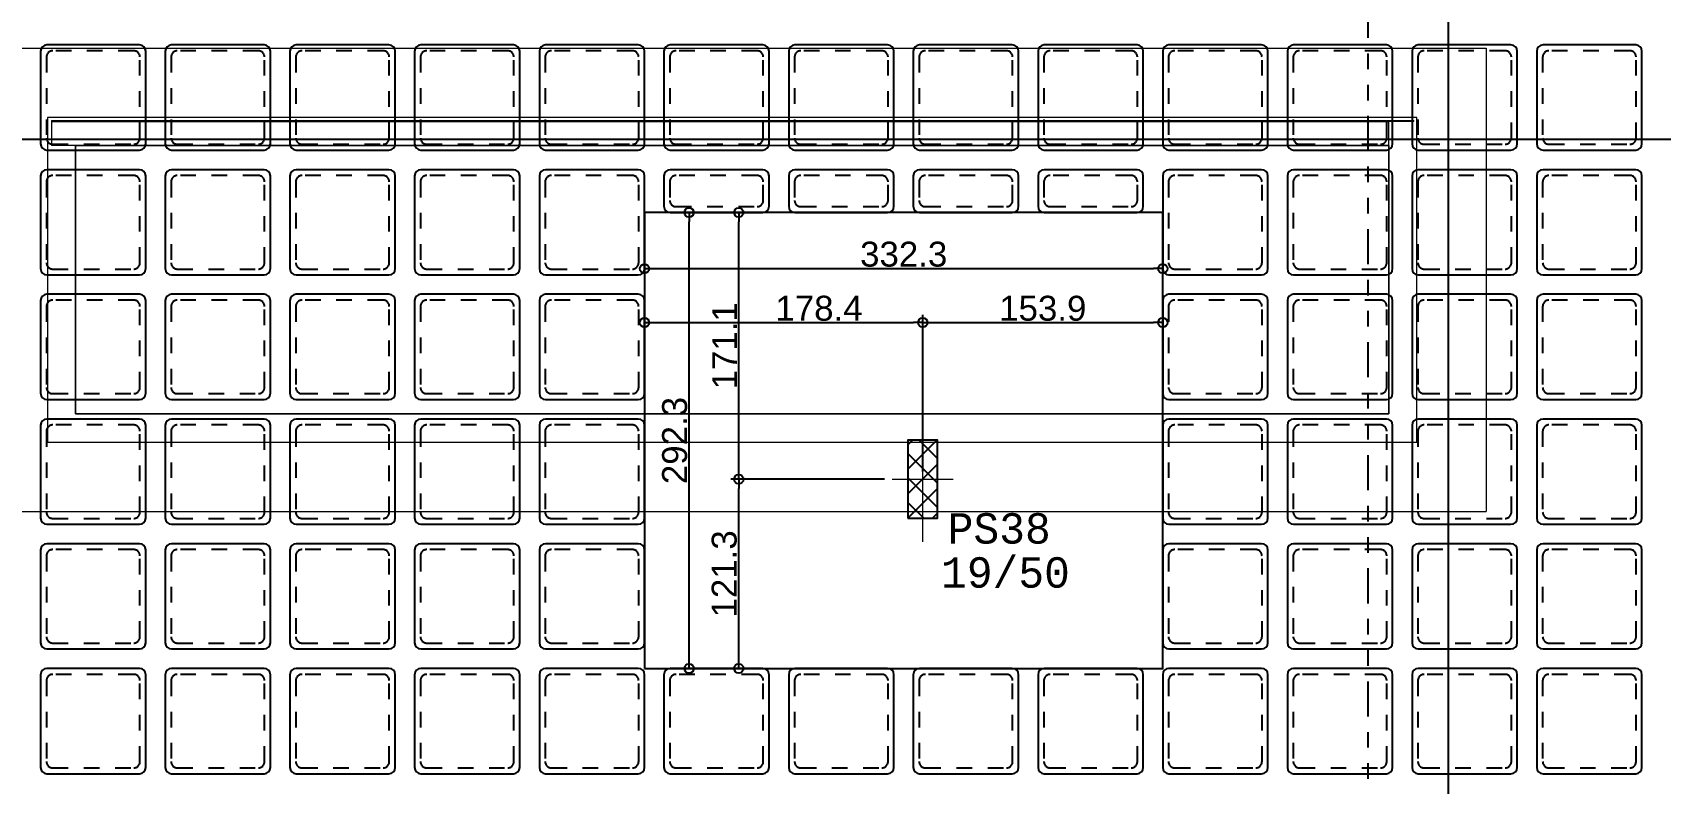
# Model space of a CAD drawing. Header units: millimetres. Extents: x -967 to 563, y -1588 to 506.
# Drawn here: x 49.3 to 59.74, y -260.74 to -255.93 of the extents above; entities that cross this region are included whole.
import ezdxf

# ---------------------------------------------------------------- set-up
doc = ezdxf.new("R2010")
doc.units = ezdxf.units.MM
for name, pattern in [('CYPE_RAYAPUNTOPUNTO', [0.45, 0.225, -0.075, 0, -0.075, 0, -0.075]), ('DASHDOT', [1, 0.5, -0.25, 0, -0.25]), ('ESTILO_TQS_0001', [1, 0.7, -0.3])]:
    doc.linetypes.add(name, pattern=pattern)
for name, color, linetype, lineweight in [('0017-PAI-PE-001-IMP-R02$0$Modelos genéricos', 252, 'Continuous', 5), ('0017-PAI-PE-001-IMP-R02$0$Paredes', 252, 'Continuous', 5), ('0017-PAI-PE-001-IMP-R02$0$Pisos', 252, 'Continuous', 5), ('PILAR_EIXOS', 1, 'Continuous', 0)]:
    doc.layers.add(name, color=color, linetype=linetype, lineweight=lineweight)
for name, color, linetype in [('1', 5, 'Continuous'), ('12', 4, 'Continuous'), ('208', 13, 'Continuous'), ('251', 5, 'Continuous'), ('252', 153, 'ESTILO_TQS_0001'), ('347-XXXX-ARQ-BASE-013-IMPLANTAÇÃO$0$_XREF PAI', 252, 'Continuous'), ('4', 2, 'Continuous'), ('9', 7, 'Continuous'), ('COTAS', 1, 'Continuous'), ('EIXOS', 8, 'DASHDOT')]:
    doc.layers.add(name, color=color, linetype=linetype)
doc.styles.add('ARIAL', font='arial.ttf')
doc.styles.add('TQS_LUCIDA_CONSOLE', font='lucon.TTF')
doc.dimstyles.new('AVILLA 100 2', dxfattribs={"dimtxt": 0.16, "dimasz": 0.06, "dimexe": 0.05, "dimexo": 0.05, "dimgap": 0.01, "dimtad": 3, "dimdec": 1, "dimlfac": 100, "dimzin": 9, "dimdsep": 46, "dimtxsty": 'ARIAL', "dimblk": 'ORIGIN', "dimcen": 1.5, "dimclrd": 10, "dimclre": 10, "dimclrt": 7, "dimadec": 0, "dimazin": 0, "dimtfac": 1, "dimtdec": 1, "dimtmove": 0, "dimatfit": 1, "dimfxl": 1, "dimarcsym": 0})

# ---------------------------------------------------------------- blocks, each defined once
blk = doc.blocks.new('_VAONER063700637000750007500')
at = {"layer": '251', "color": 8}
for p, q in [((29.725, 33.725), (-29.725, 33.725)), ((-33.725, 29.725), (-33.725, -29.725)), ((33.725, -29.725), (33.725, 29.725)), ((-29.725, -33.725), (29.725, -33.725))]:
    blk.add_line(p, q, dxfattribs=at)
for centre, start, end in [((-29.725, 29.725), 90, 180), ((29.725, 29.725), 0, 90), ((-29.725, -29.725), 180, 270), ((29.725, -29.725), 270, 0)]:
    blk.add_arc(centre, 4, start, end, dxfattribs=at)
at = {"layer": '252', "color": 8}
for p, q in [((-29.975, 25.975), (-29.975, -25.975)), ((25.975, 29.975), (-25.975, 29.975)), ((29.975, -25.975), (29.975, 25.975)), ((-25.975, -29.975), (25.975, -29.975))]:
    blk.add_line(p, q, dxfattribs=at)
for centre, start, end in [((-25.975, 25.975), 90, 180), ((25.975, 25.975), 0, 90), ((-25.975, -25.975), 180, 270), ((25.975, -25.975), 270, 0)]:
    blk.add_arc(centre, 4, start, end, dxfattribs=at)
blk = doc.blocks.new('_VAONER063700237000750007500')
at = {"layer": '251', "color": 8}
for p, q in [((29.725, 13.725), (-29.725, 13.725)), ((-33.725, 9.725), (-33.725, -9.725)), ((33.725, -9.725), (33.725, 9.725)), ((-29.725, -13.725), (29.725, -13.725))]:
    blk.add_line(p, q, dxfattribs=at)
for centre, start, end in [((-29.725, 9.725), 90, 180), ((29.725, 9.725), 0, 90), ((-29.725, -9.725), 180, 270), ((29.725, -9.725), 270, 0)]:
    blk.add_arc(centre, 4, start, end, dxfattribs=at)
at = {"layer": '252', "color": 8}
for p, q in [((-29.975, 5.975), (-29.975, -5.975)), ((25.975, 9.975), (-25.975, 9.975)), ((29.975, -5.975), (29.975, 5.975)), ((-25.975, -9.975), (25.975, -9.975))]:
    blk.add_line(p, q, dxfattribs=at)
for centre, start, end in [((-25.975, 5.975), 90, 180), ((25.975, 5.975), 0, 90), ((-25.975, -5.975), 180, 270), ((25.975, -5.975), 270, 0)]:
    blk.add_arc(centre, 4, start, end, dxfattribs=at)
blk = doc.blocks.new('NERVURADA TÉRREO 1 MODELO 2 (LO) R0')
at = {"layer": '208', "xscale": 0.01, "yscale": 0.01, "zscale": 0.01}
for name, p in [('_VAONER063700637000750007500', (721.86, -769.512)), ('_VAONER063700637000750007500', (722.659, -769.512)), ('_VAONER063700637000750007500', (723.459, -769.512)), ('_VAONER063700637000750007500', (724.258, -769.512)), ('_VAONER063700637000750007500', (725.058, -769.512)), ('_VAONER063700637000750007500', (725.857, -769.512)), ('_VAONER063700637000750007500', (726.657, -769.512)), ('_VAONER063700637000750007500', (727.456, -769.512)), ('_VAONER063700637000750007500', (728.256, -769.512)), ('_VAONER063700637000750007500', (729.055, -769.512)), ('_VAONER063700637000750007500', (729.855, -769.512)), ('_VAONER063700637000750007500', (730.654, -769.512)), ('_VAONER063700637000750007500', (731.454, -769.512)), ('_VAONER063700637000750007500', (721.86, -770.312)), ('_VAONER063700637000750007500', (722.659, -770.312)), ('_VAONER063700637000750007500', (723.459, -770.312)), ('_VAONER063700637000750007500', (724.258, -770.312)), ('_VAONER063700637000750007500', (725.058, -770.312)), ('_VAONER063700237000750007500', (725.857, -770.112)), ('_VAONER063700237000750007500', (726.657, -770.112)), ('_VAONER063700237000750007500', (727.456, -770.112)), ('_VAONER063700237000750007500', (728.256, -770.112)), ('_VAONER063700637000750007500', (729.055, -770.312)), ('_VAONER063700637000750007500', (729.855, -770.312)), ('_VAONER063700637000750007500', (730.654, -770.312)), ('_VAONER063700637000750007500', (731.454, -770.312)), ('_VAONER063700637000750007500', (721.86, -771.111)), ('_VAONER063700637000750007500', (722.659, -771.111)), ('_VAONER063700637000750007500', (723.459, -771.111)), ('_VAONER063700637000750007500', (724.258, -771.111)), ('_VAONER063700637000750007500', (725.058, -771.111)), ('_VAONER063700637000750007500', (729.055, -771.111)), ('_VAONER063700637000750007500', (729.855, -771.111)), ('_VAONER063700637000750007500', (730.654, -771.111)), ('_VAONER063700637000750007500', (731.454, -771.111)), ('_VAONER063700637000750007500', (721.86, -771.911)), ('_VAONER063700637000750007500', (722.659, -771.911)), ('_VAONER063700637000750007500', (723.459, -771.911)), ('_VAONER063700637000750007500', (724.258, -771.911)), ('_VAONER063700637000750007500', (725.058, -771.911)), ('_VAONER063700637000750007500', (729.055, -771.911)), ('_VAONER063700637000750007500', (729.855, -771.911)), ('_VAONER063700637000750007500', (730.654, -771.911)), ('_VAONER063700637000750007500', (731.454, -771.911)), ('_VAONER063700637000750007500', (721.86, -772.71)), ('_VAONER063700637000750007500', (722.659, -772.71)), ('_VAONER063700637000750007500', (723.459, -772.71)), ('_VAONER063700637000750007500', (724.258, -772.71)), ('_VAONER063700637000750007500', (725.058, -772.71)), ('_VAONER063700637000750007500', (729.055, -772.71)), ('_VAONER063700637000750007500', (729.855, -772.71)), ('_VAONER063700637000750007500', (730.654, -772.71)), ('_VAONER063700637000750007500', (731.454, -772.71)), ('_VAONER063700637000750007500', (721.86, -773.51)), ('_VAONER063700637000750007500', (722.659, -773.51)), ('_VAONER063700637000750007500', (723.459, -773.51)), ('_VAONER063700637000750007500', (724.258, -773.51)), ('_VAONER063700637000750007500', (725.058, -773.51)), ('_VAONER063700637000750007500', (725.857, -773.51)), ('_VAONER063700637000750007500', (726.657, -773.51)), ('_VAONER063700637000750007500', (727.456, -773.51)), ('_VAONER063700637000750007500', (728.256, -773.51)), ('_VAONER063700637000750007500', (729.055, -773.51)), ('_VAONER063700637000750007500', (729.855, -773.51)), ('_VAONER063700637000750007500', (730.654, -773.51)), ('_VAONER063700637000750007500', (731.454, -773.51))]:
    blk.add_blockref(name, p, dxfattribs=at)
blk = doc.blocks.new('0017-PAI-PE-001-IMP-R02')
at = {"layer": '0017-PAI-PE-001-IMP-R02$0$Modelos genéricos', "color": 30}
for p, q in [((31.014, 54.897), (31.014, 45.227)), ((33.984, 54.897), (33.984, 45.227)), ((31.459, 54.452), (31.459, 45.672)), ((33.539, 54.452), (31.459, 54.452)), ((33.539, 45.672), (33.539, 54.452)), ((31.639, 45.852), (31.639, 54.272)), ((31.639, 54.272), (33.359, 54.272)), ((33.359, 54.272), (33.359, 45.852)), ((33.359, 45.852), (31.639, 45.852)), ((31.459, 45.672), (33.539, 45.672)), ((33.984, 45.227), (31.014, 45.227))]:
    blk.add_line(p, q, dxfattribs=at)
at = {"layer": '0017-PAI-PE-001-IMP-R02$0$Paredes', "color": 30}
for p, q in [((33.359, 45.852), (33.359, 54.427)), ((33.514, 54.427), (33.359, 54.427)), ((33.514, 54.427), (33.514, 45.852)), ((33.514, 45.69), (33.514, 54.427)), ((33.521, 54.427), (33.514, 54.427)), ((33.521, 54.427), (33.521, 45.69)), ((31.639, 54.272), (31.639, 45.852)), ((33.359, 54.272), (31.639, 54.272)), ((31.639, 45.852), (33.359, 45.852)), ((33.359, 45.852), (33.514, 45.852)), ((33.514, 45.69), (33.521, 45.69))]:
    blk.add_line(p, q, dxfattribs=at)
at = {"layer": '0017-PAI-PE-001-IMP-R02$0$Pisos', "color": 30}
for p, q in [((31.639, 45.852), (31.639, 54.272)), ((31.639, 54.272), (33.359, 54.272)), ((33.359, 54.272), (33.359, 45.852)), ((33.359, 45.852), (31.639, 45.852))]:
    blk.add_line(p, q, dxfattribs=at)
blk = doc.blocks.new('Eixos do pilar')
at = {"layer": 'PILAR_EIXOS'}
for p, q in [((0, -0.5), (0, 0.5)), ((-0.5, 0), (0.5, 0))]:
    blk.add_line(p, q, dxfattribs=at)
blk = doc.blocks.new('EIXOS DE OBRA TERREO1')
at = {"layer": 'EIXOS', "linetype": 'CYPE_RAYAPUNTOPUNTO'}
blk.add_line((730.0342, -130.4804), (730.0342, -190.271), dxfattribs=at)
blk = doc.blocks.new('_Origin')
at = {"color": 0, "linetype": 'ByBlock', "lineweight": -2}
blk.add_line((0, 0), (-1, 0), dxfattribs=at)
blk.add_circle((0, 0), 0.5, dxfattribs=at)
blk = doc.blocks.new('*D552')
at = {"layer": 'COTAS', "color": 10, "linetype": 'ByBlock', "lineweight": -2, "transparency": 16777216}
for p, q in [((836.354, -603.93), (836.354, -602.926)), ((834.63, -602.976), (836.294, -602.976))]:
    blk.add_line(p, q, dxfattribs=at)
at = {"layer": 'Defpoints', "color": 0, "linetype": 'ByBlock', "transparency": 16777216}
for p in [(834.57, -602.976), (836.354, -602.976), (836.354, -603.98)]:
    blk.add_point(p, dxfattribs=at)
at = {"layer": 'COTAS', "color": 10, "linetype": 'ByBlock', "lineweight": -2, "transparency": 16777216, "xscale": 0.06, "yscale": 0.06, "zscale": 0.06, "rotation": 180}
blk.add_blockref('_Origin', (834.57, -602.976), dxfattribs=at)
at = {"layer": 'COTAS', "color": 10, "linetype": 'ByBlock', "lineweight": -2, "transparency": 16777216, "xscale": 0.06, "yscale": 0.06, "zscale": 0.06}
blk.add_blockref('_Origin', (836.354, -602.976), dxfattribs=at)
at = {"layer": 'COTAS', "color": 7, "linetype": 'ByBlock', "transparency": 16777216, "insert": (835.689, -602.885), "char_height": 0.16, "attachment_point": 5, "style": 'ARIAL'}
blk.add_mtext('178.4', dxfattribs=at)
blk = doc.blocks.new('*D553')
at = {"layer": 'COTAS', "color": 10, "linetype": 'ByBlock', "lineweight": -2, "transparency": 16777216}
for p, q in [((836.354, -603.93), (836.354, -602.926)), ((836.414, -602.976), (837.833, -602.976))]:
    blk.add_line(p, q, dxfattribs=at)
at = {"layer": 'Defpoints', "color": 0, "linetype": 'ByBlock', "transparency": 16777216}
for p in [(837.893, -602.976), (837.893, -602.976), (836.354, -603.98)]:
    blk.add_point(p, dxfattribs=at)
at = {"layer": 'COTAS', "color": 10, "linetype": 'ByBlock', "lineweight": -2, "transparency": 16777216, "xscale": 0.06, "yscale": 0.06, "zscale": 0.06, "rotation": 180}
blk.add_blockref('_Origin', (836.354, -602.976), dxfattribs=at)
at = {"layer": 'COTAS', "color": 10, "linetype": 'ByBlock', "lineweight": -2, "transparency": 16777216, "xscale": 0.06, "yscale": 0.06, "zscale": 0.06}
blk.add_blockref('_Origin', (837.893, -602.976), dxfattribs=at)
at = {"layer": 'COTAS', "color": 7, "linetype": 'ByBlock', "transparency": 16777216, "insert": (837.124, -602.885), "char_height": 0.16, "attachment_point": 5, "style": 'ARIAL'}
blk.add_mtext('153.9', dxfattribs=at)
blk = doc.blocks.new('*D554')
at = {"layer": 'COTAS', "color": 10, "linetype": 'ByBlock', "lineweight": -2, "transparency": 16777216}
blk.add_line((834.63, -602.63), (837.833, -602.63), dxfattribs=at)
at = {"layer": 'Defpoints', "color": 0, "linetype": 'ByBlock', "transparency": 16777216}
for p in [(834.57, -602.63), (837.893, -602.63), (837.893, -602.63)]:
    blk.add_point(p, dxfattribs=at)
at = {"layer": 'COTAS', "color": 10, "linetype": 'ByBlock', "lineweight": -2, "transparency": 16777216, "xscale": 0.06, "yscale": 0.06, "zscale": 0.06, "rotation": 180}
blk.add_blockref('_Origin', (834.57, -602.63), dxfattribs=at)
at = {"layer": 'COTAS', "color": 10, "linetype": 'ByBlock', "lineweight": -2, "transparency": 16777216, "xscale": 0.06, "yscale": 0.06, "zscale": 0.06}
blk.add_blockref('_Origin', (837.893, -602.63), dxfattribs=at)
at = {"layer": 'COTAS', "color": 7, "linetype": 'ByBlock', "transparency": 16777216, "insert": (836.232, -602.538), "char_height": 0.16, "attachment_point": 5, "style": 'ARIAL'}
blk.add_mtext('332.3', dxfattribs=at)
blk = doc.blocks.new('*D555')
at = {"layer": 'COTAS', "color": 10, "linetype": 'ByBlock', "lineweight": -2, "transparency": 16777216}
for p, q in [((836.109, -603.98), (835.124, -603.98)), ((835.174, -605.133), (835.174, -604.04))]:
    blk.add_line(p, q, dxfattribs=at)
at = {"layer": 'Defpoints', "color": 0, "linetype": 'ByBlock', "transparency": 16777216}
for p in [(835.174, -603.98), (836.159, -603.98), (835.174, -605.193)]:
    blk.add_point(p, dxfattribs=at)
at = {"layer": 'COTAS', "color": 10, "linetype": 'ByBlock', "lineweight": -2, "transparency": 16777216, "xscale": 0.06, "yscale": 0.06, "zscale": 0.06}
for p, rotation in [((835.174, -603.98), 90), ((835.174, -605.193), 270)]:
    blk.add_blockref('_Origin', p, dxfattribs=dict(at, rotation=rotation))
at = {"layer": 'COTAS', "color": 7, "linetype": 'ByBlock', "transparency": 16777216, "insert": (835.082, -604.587), "char_height": 0.16, "attachment_point": 5, "rotation": 90, "style": 'ARIAL'}
blk.add_mtext('121.3', dxfattribs=at)
blk = doc.blocks.new('*D738')
at = {"layer": 'COTAS', "color": 10, "linetype": 'ByBlock', "lineweight": -2, "transparency": 16777216}
for p, q in [((835.174, -603.92), (835.174, -602.33)), ((836.109, -603.98), (835.124, -603.98))]:
    blk.add_line(p, q, dxfattribs=at)
at = {"layer": 'Defpoints', "color": 0, "linetype": 'ByBlock', "transparency": 16777216}
for p in [(835.174, -602.27), (835.174, -602.27), (836.159, -603.98)]:
    blk.add_point(p, dxfattribs=at)
at = {"layer": 'COTAS', "color": 10, "linetype": 'ByBlock', "lineweight": -2, "transparency": 16777216, "xscale": 0.06, "yscale": 0.06, "zscale": 0.06}
for p, rotation in [((835.174, -602.27), 90), ((835.174, -603.98), 270)]:
    blk.add_blockref('_Origin', p, dxfattribs=dict(at, rotation=rotation))
at = {"layer": 'COTAS', "color": 7, "linetype": 'ByBlock', "transparency": 16777216, "insert": (835.084, -603.125), "char_height": 0.16, "attachment_point": 5, "rotation": 90, "style": 'ARIAL'}
blk.add_mtext('171.1', dxfattribs=at)
blk = doc.blocks.new('*D739')
at = {"layer": 'COTAS', "color": 10, "linetype": 'ByBlock', "lineweight": -2, "transparency": 16777216}
blk.add_line((834.856, -605.133), (834.856, -602.33), dxfattribs=at)
at = {"layer": 'Defpoints', "color": 0, "linetype": 'ByBlock', "transparency": 16777216}
for p in [(834.856, -602.27), (834.856, -602.27), (834.856, -605.193)]:
    blk.add_point(p, dxfattribs=at)
at = {"layer": 'COTAS', "color": 10, "linetype": 'ByBlock', "lineweight": -2, "transparency": 16777216, "xscale": 0.06, "yscale": 0.06, "zscale": 0.06}
for p, rotation in [((834.856, -602.27), 90), ((834.856, -605.193), 270)]:
    blk.add_blockref('_Origin', p, dxfattribs=dict(at, rotation=rotation))
at = {"layer": 'COTAS', "color": 7, "linetype": 'ByBlock', "transparency": 16777216, "insert": (834.764, -603.732), "char_height": 0.16, "attachment_point": 5, "rotation": 90, "style": 'ARIAL'}
blk.add_mtext('292.3', dxfattribs=at)
blk = doc.blocks.new('*D781')
at = {"layer": 'COTAS', "color": 10, "linetype": 'ByBlock', "lineweight": -2, "transparency": 16777216}
blk.add_line((875.954, -601.802), (818.485, -601.802), dxfattribs=at)
at = {"layer": 'Defpoints', "color": 0, "linetype": 'ByBlock', "transparency": 16777216}
for p in [(818.425, -601.802), (818.425, -601.802), (876.014, -601.802)]:
    blk.add_point(p, dxfattribs=at)
at = {"layer": 'COTAS', "color": 10, "linetype": 'ByBlock', "lineweight": -2, "transparency": 16777216, "xscale": 0.06, "yscale": 0.06, "zscale": 0.06, "rotation": 180}
blk.add_blockref('_Origin', (818.425, -601.802), dxfattribs=at)
at = {"layer": 'COTAS', "color": 10, "linetype": 'ByBlock', "lineweight": -2, "transparency": 16777216, "xscale": 0.06, "yscale": 0.06, "zscale": 0.06}
blk.add_blockref('_Origin', (876.014, -601.802), dxfattribs=at)
at = {"layer": 'COTAS', "color": 7, "linetype": 'ByBlock', "transparency": 16777216, "insert": (847.22, -601.711), "char_height": 0.16, "attachment_point": 5, "style": 'ARIAL'}
blk.add_mtext('5758.9', dxfattribs=at)
blk = doc.blocks.new('*D784')
at = {"layer": 'COTAS', "color": 10, "linetype": 'ByBlock', "lineweight": -2, "transparency": 16777216}
blk.add_line((839.725, -613.67), (839.725, -567.37), dxfattribs=at)
at = {"layer": 'Defpoints', "color": 0, "linetype": 'ByBlock', "transparency": 16777216}
for p in [(839.725, -567.31), (839.725, -567.31), (839.725, -613.73)]:
    blk.add_point(p, dxfattribs=at)
at = {"layer": 'COTAS', "color": 10, "linetype": 'ByBlock', "lineweight": -2, "transparency": 16777216, "xscale": 0.06, "yscale": 0.06, "zscale": 0.06}
for p, rotation in [((839.725, -567.31), 90), ((839.725, -613.73), 270)]:
    blk.add_blockref('_Origin', p, dxfattribs=dict(at, rotation=rotation))
at = {"layer": 'COTAS', "color": 7, "linetype": 'ByBlock', "transparency": 16777216, "insert": (839.633, -590.52), "char_height": 0.16, "attachment_point": 5, "rotation": 90, "style": 'ARIAL'}
blk.add_mtext('4642', dxfattribs=at)
blk = doc.blocks.new('COTAS TÉRREO (LO) R0')
at = {"layer": 'COTAS', "linetype": 'ByBlock'}
for base, p1, p2, picture, middle in [((839.7245, -567.3104), (839.7245, -613.7304), (839.7245, -567.3104), '*D784', (839.6329, -590.5204)), ((834.8557885687, -602.2698861132), (834.8557885687, -605.1933861131), (834.8557885687, -602.2698861132), '*D739', (834.7640423204, -603.7316361132)), ((835.1740305504, -602.2698861131), (836.1592448012, -603.9803861132), (835.1740305504, -602.2698861131), '*D738', (835.0837031289, -603.1251361132)), ((835.174, -603.9804), (835.174, -605.1934), (836.1592, -603.9804), '*D555', (835.0823, -604.5869))]:
    dim = blk.add_linear_dim(base=base, p1=p1, p2=p2, angle=90, dimstyle='AVILLA 100 2', dxfattribs=at)
    dim.commit()
    dim.dimension.update_dxf_attribs({"geometry": picture, "text_midpoint": middle})
for base, p1, p2, picture, middle in [((818.4254, -601.8023), (876.0142, -601.8023), (818.4254, -601.8023), '*D781', (847.2198, -601.7106)), ((837.8932, -602.6299), (834.5702, -602.6299), (837.8932, -602.6299), '*D554', (836.2317, -602.5381)), ((837.8932, -602.9763), (836.3542, -603.9804), (837.8932, -602.9763), '*D553', (837.1237, -602.8845))]:
    dim = blk.add_linear_dim(base=base, p1=p1, p2=p2, dimstyle='AVILLA 100 2', dxfattribs=at)
    dim.commit()
    dim.dimension.update_dxf_attribs({"geometry": picture, "text_midpoint": middle})
dim = blk.add_linear_dim(base=(836.3542, -602.9763), p1=(834.5702, -602.9763), p2=(836.3542, -603.9804), dimstyle='AVILLA 100 2', dxfattribs=at)
dim.commit()
dim.dimension.update_dxf_attribs({"geometry": '*D552', "text_midpoint": (835.6889, -602.9763), "dimtype": 128})

msp = doc.modelspace()

# ---------------------------------------------------------------- hatches: boundary and pattern name
at = {"linetype": 'ByBlock'}
h = msp.add_hatch(dxfattribs=at)
h.set_pattern_fill('ANSI37', color=4, scale=0.035)
h.set_pattern_definition([(45, (685.15059, -106.08026), (-0.078577241, 0.078577241), []), (135, (685.15059, -106.08026), (-0.078577241, -0.078577241), [])])
h.paths.add_polyline_path([(54.9107, -259.0421), (55.1007, -259.0421), (55.1007, -258.5421), (54.9107, -258.5421)])

# ---------------------------------------------------------------- linework, layer by layer
at = {"layer": '1'}
msp.add_lwpolyline([(53.2217, -260.0051), (56.5447, -260.0051), (56.5447, -257.0816), (53.2217, -257.0816), (53.2217, -260.0051)], dxfattribs=at)
at = {"layer": '4'}
msp.add_lwpolyline([(54.9107, -259.0421), (55.1007, -259.0421), (55.1007, -258.5421), (54.9107, -258.5421), (54.9107, -259.0421)], dxfattribs=at)

# ---------------------------------------------------------------- block references
at = {"color": 9, "linetype": 'ByBlock'}
msp.add_blockref('EIXOS DE OBRA TERREO1', (-672.1735, -86.8324), dxfattribs=at)
at = {"layer": '347-XXXX-ARQ-BASE-013-IMPLANTAÇÃO$0$_XREF PAI', "rotation": 90.00000000000001}
msp.add_blockref('0017-PAI-PE-001-IMP-R02', (103.8457, -290.0121), dxfattribs=at)
at = {"layer": 'COTAS', "color": 6, "linetype": 'ByBlock'}
msp.add_blockref('COTAS TÉRREO (LO) R0', (-781.3485, 345.1883), dxfattribs=at)
at = {"layer": 'COTAS', "color": 40, "linetype": 'ByBlock', "true_color": 0xf8d731}
msp.add_blockref('NERVURADA TÉRREO 1 MODELO 2 (LO) R0', (-672.1735, 513.1676), dxfattribs=at)
at = {"layer": 'PILAR_EIXOS', "xscale": 0.39, "yscale": 0.8}
msp.add_blockref('Eixos do pilar', (55.0057, -258.7921), dxfattribs=at)

# ---------------------------------------------------------------- texts
at = {"layer": '12', "linetype": 'Continuous', "style": 'TQS_LUCIDA_CONSOLE'}
msp.add_text('19/50', height=0.195, dxfattribs=at).set_placement((55.1232, -259.487))
at = {"layer": '9', "linetype": 'Continuous', "style": 'TQS_LUCIDA_CONSOLE'}
msp.add_text('PS38', height=0.195, dxfattribs=at).set_placement((55.1657, -259.2046))

doc.saveas('drawing.dxf')
